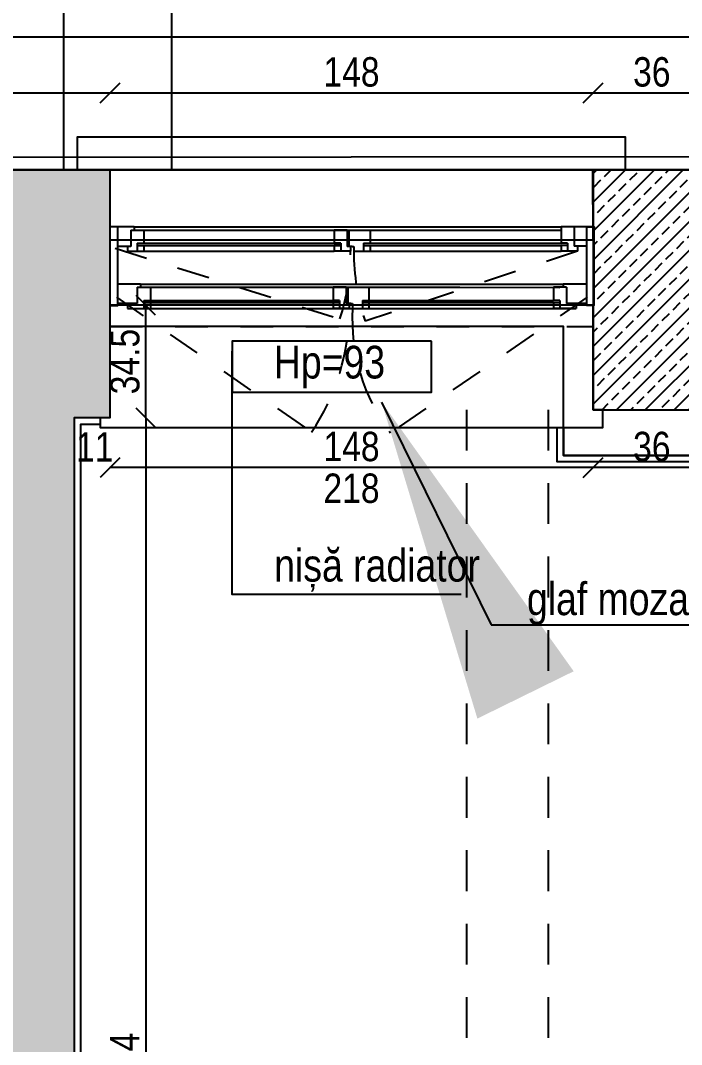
# Model space of a CAD drawing. Header units: metres. Extents: x 493 to 630, y -132 to -15.
# Drawn here: x 547.991 to 550.016, y -82.07 to -78.932 of the extents above; entities that cross this region are included whole.
import ezdxf
from ezdxf import colors
from ezdxf.entities.mleader import LeaderData, LeaderLine
from ezdxf.math import Vec2, Vec3

# ---------------------------------------------------------------- set-up
doc = ezdxf.new("R2010")
doc.units = ezdxf.units.M
doc.header["$MEASUREMENT"] = 0
doc.header["$PDMODE"] = 3
doc.linetypes.add('HIDDEN', pattern=[0.375, 0.25, -0.125])
doc.linetypes.add('HIDDEN2', pattern=[0.1875, 0.125, -0.0625])
for name, color, linetype in [('a_caramida', 2, 'Continuous'), ('a_cote_100', 9, 'Continuous'), ('a_cote_50', 9, 'Continuous'), ('a_cote_500', 9, 'Continuous'), ('a_grinzi', 253, 'HIDDEN'), ('a_pereti_hasuri', 253, 'Continuous'), ('a_punctat', 40, 'HIDDEN2'), ('a_scari', 3, 'Continuous'), ('a_tamplarie_ferestre', 6, 'Continuous'), ('a_tamplarie_usi', 6, 'Continuous'), ('a_text', 7, 'Continuous'), ('a_vederi', 74, 'Continuous'), ('a_vederi subtiri', 124, 'Continuous'), ('sticla', 140, 'Continuous')]:
    doc.layers.add(name, color=color, linetype=linetype)
doc.layers.add('a_suprafete', color=7, linetype='Continuous', plot=False)
doc.styles.get("Standard").update_dxf_attribs({"font": 'ARIALN.TTF'})
doc.dimstyles.new('50 cote', dxfattribs={"dimtxt": 0.09, "dimasz": 0.06, "dimexe": 0, "dimexo": 0, "dimgap": 0.018, "dimtad": 1, "dimdec": 1, "dimlfac": 100, "dimrnd": 0.5, "dimdsep": 46, "dimtxsty": 'Standard', "dimblk": 'OBLIQUE', "dimcen": 0.00045, "dimclrd": 256, "dimclrt": 4, "dimadec": 1, "dimazin": 0, "dimtfac": 1, "dimtdec": 1, "dimtix": 1, "dimtofl": 0, "dimtmove": 0, "dimatfit": 3, "dimldrblk": 'OBLIQUE', "dimfxl": 0, "dimtolj": 1, "dimtzin": 0, "dimarcsym": 0})
pattern_1 = [(45, (-4876.954644, 8292.469365), (-0.04419417382, 0.04419417382), []), (45, (-4876.91045, 8292.469365), (-0.04419417382, 0.04419417382), [0.03125, -0.015625])]

# ---------------------------------------------------------------- blocks, each defined once
blk = doc.blocks.new('_Oblique')
at = {"color": 0, "linetype": 'ByBlock', "lineweight": -2}
blk.add_line((-0.5, -0.5), (0.5, 0.5), dxfattribs=at)
blk = doc.blocks.new('*D52')
at = {"layer": 'a_cote_100', "lineweight": -2, "ltscale": 30}
blk.add_line((548.3751, -80.1496), (548.3751, -84.0896), dxfattribs=at)
at = {"layer": 'Defpoints', "color": 0, "ltscale": 30}
for p in [(548.1553, -80.1496), (548.1553, -84.0896), (548.3751, -84.0896)]:
    blk.add_point(p, dxfattribs=at)
at = {"layer": 'a_cote_100', "lineweight": -2, "ltscale": 30, "xscale": 0.06, "yscale": 0.06, "zscale": 0.06}
for p, rotation in [((548.3751, -80.1496), 90), ((548.3751, -84.0896), 270)]:
    blk.add_blockref('_Oblique', p, dxfattribs=dict(at, rotation=rotation))
at = {"layer": 'a_cote_100', "color": 4, "ltscale": 30, "insert": (548.3111, -82.1196), "char_height": 0.09, "attachment_point": 5, "rotation": 90}
blk.add_mtext('\\A1;394', dxfattribs=at)
blk = doc.blocks.new('*D53')
at = {"layer": 'a_cote_100', "lineweight": -2, "ltscale": 30}
blk.add_line((548.3751, -80.1496), (548.3751, -79.8046), dxfattribs=at)
at = {"layer": 'Defpoints', "color": 0, "ltscale": 30}
for p in [(548.2653, -79.8046), (548.3751, -79.8046), (548.2653, -80.1496)]:
    blk.add_point(p, dxfattribs=at)
at = {"layer": 'a_cote_100', "lineweight": -2, "ltscale": 30, "xscale": 0.06, "yscale": 0.06, "zscale": 0.06}
for p, rotation in [((548.3751, -79.8046), 90), ((548.3751, -80.1496), 270)]:
    blk.add_blockref('_Oblique', p, dxfattribs=dict(at, rotation=rotation))
at = {"layer": 'a_cote_100', "color": 4, "ltscale": 30, "insert": (548.3111, -79.9771), "char_height": 0.09, "attachment_point": 5, "rotation": 90}
blk.add_mtext('\\A1;34.5', dxfattribs=at)
blk = doc.blocks.new('*D101')
at = {"layer": 'a_cote_100', "lineweight": -2, "ltscale": 30}
blk.add_line((550.1053, -80.3019), (549.7453, -80.3019), dxfattribs=at)
at = {"layer": 'Defpoints', "color": 0, "ltscale": 30}
for p in [(549.7453, -80.135), (550.1053, -80.135), (549.7453, -80.3019)]:
    blk.add_point(p, dxfattribs=at)
at = {"layer": 'a_cote_100', "lineweight": -2, "ltscale": 30, "xscale": 0.06, "yscale": 0.06, "zscale": 0.06, "rotation": 180}
blk.add_blockref('_Oblique', (549.7453, -80.3019), dxfattribs=at)
at = {"layer": 'a_cote_100', "lineweight": -2, "ltscale": 30, "xscale": 0.06, "yscale": 0.06, "zscale": 0.06}
blk.add_blockref('_Oblique', (550.1053, -80.3019), dxfattribs=at)
at = {"layer": 'a_cote_100', "color": 4, "ltscale": 30, "insert": (549.9253, -80.2379), "char_height": 0.09, "attachment_point": 5}
blk.add_mtext('\\A1;36', dxfattribs=at)
blk = doc.blocks.new('*D102')
at = {"layer": 'a_cote_100', "lineweight": -2, "ltscale": 30}
blk.add_line((549.7453, -80.3019), (548.2653, -80.3019), dxfattribs=at)
at = {"layer": 'Defpoints', "color": 0, "ltscale": 30}
for p in [(548.2653, -80.135), (549.7453, -80.135), (548.2653, -80.3019)]:
    blk.add_point(p, dxfattribs=at)
at = {"layer": 'a_cote_100', "lineweight": -2, "ltscale": 30, "xscale": 0.06, "yscale": 0.06, "zscale": 0.06, "rotation": 180}
blk.add_blockref('_Oblique', (548.2653, -80.3019), dxfattribs=at)
at = {"layer": 'a_cote_100', "lineweight": -2, "ltscale": 30, "xscale": 0.06, "yscale": 0.06, "zscale": 0.06}
blk.add_blockref('_Oblique', (549.7453, -80.3019), dxfattribs=at)
at = {"layer": 'a_cote_100', "color": 4, "ltscale": 30, "char_height": 0.09, "attachment_point": 5}
for s, insert in [('\\A1;148', (549.0053, -80.2379)), ('\\A1;218', (549.0053, -80.3658))]:
    blk.add_mtext(s, dxfattribs=dict(at, insert=insert))
blk = doc.blocks.new('*D103')
at = {"layer": 'Defpoints', "color": 0, "ltscale": 30}
for p in [(548.1636, -80.16), (548.2736, -80.135), (548.1636, -80.3019)]:
    blk.add_point(p, dxfattribs=at)
at = {"layer": 'a_cote_100', "color": 4, "ltscale": 30, "insert": (548.2186, -80.2387), "char_height": 0.09, "attachment_point": 5}
blk.add_mtext('\\A1;11', dxfattribs=at)
blk = doc.blocks.new('tampalrie subsol')
at = {"layer": 'a_punctat', "ltscale": 0.3}
for p, q in [((548.2815, -79.63), (548.9701, -79.8465)), ((549.6973, -79.6389), (549.0468, -79.8538)), ((548.2851, -79.78), (548.8831, -80.1937)), ((549.7273, -79.78), (549.1245, -80.1958))]:
    blk.add_line(p, q, dxfattribs=at)
for centre, radius, start, end in [((548.319, -79.6393), 0.6832, 342.3399, 360), ((549.6973, -79.6389), 0.685, 180.0324, 198.2795), ((548.319, -79.8146), 0.6796, 326.1032, 360), ((549.5845, -79.8478), 0.5769, 176.7039, 217.1085)]:
    blk.add_arc(centre, radius, start, end, dxfattribs=at)
at = {"layer": 'a_tamplarie_usi'}
for p, q in [((548.339, -79.5646), (548.289, -79.5646)), ((548.339, -79.5643), (548.339, -79.5743)), ((549.6873, -79.5646), (549.6473, -79.5646)), ((549.6473, -79.5646), (549.6473, -79.6143)), ((549.7254, -79.5646), (549.6873, -79.5646)), ((549.6873, -79.5646), (549.6873, -79.6239)), ((548.329, -79.5743), (548.329, -79.6243)), ((548.329, -79.5743), (548.369, -79.5743)), ((548.369, -79.5743), (548.369, -79.6143)), ((548.9923, -79.5743), (548.9523, -79.5743)), ((548.9523, -79.5743), (548.9523, -79.6143)), ((548.9923, -79.5743), (548.9923, -79.6243)), ((548.9973, -79.5743), (549.0623, -79.5743)), ((548.9973, -79.5743), (548.9973, -79.6243)), ((549.0623, -79.5743), (549.0623, -79.6143)), ((548.329, -79.6243), (548.289, -79.6243)), ((548.319, -79.6243), (548.319, -79.6393)), ((548.349, -79.6143), (548.349, -79.6393)), ((548.349, -79.6143), (548.369, -79.6143)), ((548.349, -79.6213), (548.369, -79.6213)), ((548.369, -79.6213), (548.369, -79.6393)), ((548.9723, -79.6143), (548.9523, -79.6143)), ((548.9723, -79.6213), (548.9523, -79.6213)), ((548.9523, -79.6213), (548.9523, -79.6393)), ((548.9723, -79.6143), (548.9723, -79.6393)), ((549.0073, -79.6243), (548.9923, -79.6243)), ((549.0023, -79.6243), (549.0023, -79.6393)), ((549.0073, -79.6243), (549.0123, -79.6243)), ((549.0123, -79.6243), (549.0123, -79.6393)), ((549.0423, -79.6143), (549.0423, -79.6393)), ((549.0423, -79.6143), (549.0623, -79.6143)), ((549.0423, -79.6213), (549.0623, -79.6213)), ((549.0623, -79.6213), (549.0623, -79.6393)), ((549.6673, -79.6143), (549.6473, -79.6143)), ((549.6473, -79.6209), (549.6473, -79.6389)), ((549.6673, -79.6213), (549.6473, -79.6213)), ((549.6673, -79.6139), (549.6673, -79.6389)), ((549.7254, -79.6239), (549.6873, -79.6239)), ((549.6973, -79.6239), (549.6973, -79.6389)), ((548.319, -79.6393), (548.369, -79.6393)), ((549.0023, -79.6393), (548.9523, -79.6393)), ((549.0123, -79.6393), (549.0623, -79.6393)), ((549.6973, -79.6389), (549.6473, -79.6389)), ((548.359, -79.7396), (548.289, -79.7396)), ((548.349, -79.7496), (548.349, -79.7996)), ((548.349, -79.7496), (548.389, -79.7496)), ((548.359, -79.7396), (548.359, -79.7496)), ((548.389, -79.7496), (548.389, -79.7896)), ((548.9886, -79.7496), (548.9486, -79.7496)), ((548.9486, -79.7496), (548.9486, -79.7896)), ((548.9886, -79.7496), (548.9886, -79.7996)), ((548.9936, -79.7496), (549.0586, -79.7496)), ((548.9936, -79.7496), (548.9936, -79.7996)), ((549.0586, -79.7496), (549.0586, -79.7896)), ((549.6637, -79.7496), (549.6237, -79.7496)), ((549.6237, -79.7496), (549.6237, -79.79)), ((549.7254, -79.7396), (549.6537, -79.7396)), ((549.6537, -79.7396), (549.6537, -79.7496)), ((549.6637, -79.7496), (549.6637, -79.7996)), ((548.349, -79.7996), (548.289, -79.7996)), ((548.319, -79.7996), (548.319, -79.8146)), ((548.319, -79.8146), (548.389, -79.8146)), ((548.369, -79.7896), (548.369, -79.8146)), ((548.369, -79.7896), (548.389, -79.7896)), ((548.369, -79.7966), (548.389, -79.7966)), ((548.389, -79.7966), (548.389, -79.8146)), ((548.9686, -79.7896), (548.9486, -79.7896)), ((548.9686, -79.7966), (548.9486, -79.7966)), ((548.9486, -79.7966), (548.9486, -79.8146)), ((548.9986, -79.8146), (548.9486, -79.8146)), ((548.9686, -79.7896), (548.9686, -79.8146)), ((549.0036, -79.7996), (548.9886, -79.7996)), ((548.9986, -79.7996), (548.9986, -79.8146)), ((549.0036, -79.7996), (549.0086, -79.7996)), ((549.0086, -79.7996), (549.0086, -79.8146)), ((549.0086, -79.8146), (549.0586, -79.8146)), ((549.0386, -79.7896), (549.0386, -79.8146)), ((549.0386, -79.7896), (549.0586, -79.7896)), ((549.0386, -79.7966), (549.0586, -79.7966)), ((549.0586, -79.7966), (549.0586, -79.8146)), ((549.6437, -79.79), (549.6237, -79.79)), ((549.6437, -79.797), (549.6237, -79.797)), ((549.6237, -79.797), (549.6237, -79.8146)), ((549.6937, -79.8146), (549.6237, -79.8146)), ((549.6437, -79.79), (549.6437, -79.8146)), ((549.7254, -79.7996), (549.6637, -79.7996)), ((549.6937, -79.7996), (549.6937, -79.8146))]:
    blk.add_line(p, q, dxfattribs=at)
for points in [[(548.289, -79.5646), (548.2652, -79.5646), (548.2652, -79.805), (548.289, -79.805)], [(549.7492, -79.5646), (549.7254, -79.5646), (549.7254, -79.8046), (549.7492, -79.8046)]]:
    blk.add_lwpolyline(points, close=True, dxfattribs=at)
for points in [[(549.7273, -79.5646), (549.7492, -79.5646), (549.7492, -79.5702)], [(549.7368, -79.5657), (549.7368, -79.5656)], [(549.7473, -79.8046), (549.7254, -79.8046)], [(549.7437, -79.8046), (549.7437, -79.8046)]]:
    blk.add_lwpolyline(points, dxfattribs=at)
at = {"layer": 'a_vederi subtiri'}
for p, q in [((548.369, -79.6393), (548.9523, -79.6393)), ((549.0623, -79.6389), (549.6473, -79.6389)), ((548.3815, -79.8146), (549.6937, -79.8146))]:
    blk.add_line(p, q, dxfattribs=at)
for points in [[(548.339, -79.5646), (549.3396, -79.5646), (549.6473, -79.5646)], [(548.3651, -79.5743), (549.3397, -79.5743), (549.6473, -79.5743)], [(548.359, -79.7396), (549.3374, -79.7396), (549.6537, -79.74)], [(548.389, -79.7496), (549.3375, -79.7496), (549.6437, -79.75)]]:
    blk.add_lwpolyline(points, dxfattribs=at)
at = {"layer": 'sticla'}
for p, q in [((548.369, -79.6143), (548.9723, -79.6143)), ((548.369, -79.6213), (548.9723, -79.6213)), ((549.0423, -79.6143), (549.6473, -79.6143)), ((549.0423, -79.6213), (549.6473, -79.6213)), ((548.389, -79.7896), (548.9686, -79.7896)), ((548.389, -79.7966), (548.9686, -79.7966)), ((549.0386, -79.7896), (549.6237, -79.7896)), ((549.0386, -79.7966), (549.6437, -79.7966))]:
    blk.add_line(p, q, dxfattribs=at)
blk = doc.blocks.new('*D1156')
at = {"layer": 'a_cote_50', "lineweight": -2, "ltscale": 0.3}
blk.add_line((-9.8123, -53.4339), (-8.802, -53.4339), dxfattribs=at)
at = {"layer": 'Defpoints', "color": 0, "ltscale": 0.3}
for p in [(-8.802, -53.4339), (-9.8123, -53.6694), (-8.802, -53.6685)]:
    blk.add_point(p, dxfattribs=at)
at = {"layer": 'a_cote_50', "lineweight": -2, "ltscale": 0.3, "xscale": 0.06, "yscale": 0.06, "zscale": 0.06}
for p, rotation in [((-9.8123, -53.4339), 179.9999999999994), ((-8.802, -53.4339), 359.9999999999994)]:
    blk.add_blockref('_Oblique', p, dxfattribs=dict(at, rotation=rotation))
at = {"layer": 'a_cote_50', "color": 4, "ltscale": 0.3, "insert": (-9.3071, -53.37), "char_height": 0.09, "attachment_point": 5}
blk.add_mtext('\\A1;101', dxfattribs=at)
blk = doc.blocks.new('*D1157')
at = {"layer": 'a_cote_50', "lineweight": -2, "ltscale": 0.3}
blk.add_line((-8.802, -53.4339), (-7.3218, -53.4339), dxfattribs=at)
at = {"layer": 'Defpoints', "color": 0, "ltscale": 0.3}
for p in [(-7.3218, -53.4339), (-8.802, -53.6685), (-7.3218, -53.6694)]:
    blk.add_point(p, dxfattribs=at)
at = {"layer": 'a_cote_50', "lineweight": -2, "ltscale": 0.3, "xscale": 0.06, "yscale": 0.06, "zscale": 0.06}
for p, rotation in [((-8.802, -53.4339), 179.9999999999994), ((-7.3218, -53.4339), 359.9999999999994)]:
    blk.add_blockref('_Oblique', p, dxfattribs=dict(at, rotation=rotation))
at = {"layer": 'a_cote_50', "color": 4, "ltscale": 0.3, "insert": (-8.0619, -53.37), "char_height": 0.09, "attachment_point": 5}
blk.add_mtext('\\A1;148', dxfattribs=at)
blk = doc.blocks.new('*D1158')
at = {"layer": 'a_cote_50', "lineweight": -2, "ltscale": 0.3}
blk.add_line((-7.3218, -53.4339), (-6.9618, -53.4339), dxfattribs=at)
at = {"layer": 'Defpoints', "color": 0, "ltscale": 0.3}
for p in [(-6.9618, -53.4339), (-7.3218, -53.6694), (-6.9618, -53.6694)]:
    blk.add_point(p, dxfattribs=at)
at = {"layer": 'a_cote_50', "lineweight": -2, "ltscale": 0.3, "xscale": 0.06, "yscale": 0.06, "zscale": 0.06}
for p, rotation in [((-7.3218, -53.4339), 179.9999999999994), ((-6.9618, -53.4339), 359.9999999999994)]:
    blk.add_blockref('_Oblique', p, dxfattribs=dict(at, rotation=rotation))
at = {"layer": 'a_cote_50', "color": 4, "ltscale": 0.3, "insert": (-7.1418, -53.37), "char_height": 0.09, "attachment_point": 5}
blk.add_mtext('\\A1;36', dxfattribs=at)
blk = doc.blocks.new('*D1162')
at = {"layer": 'a_cote_50', "lineweight": -2, "ltscale": 0.3}
blk.add_line((-52.8521, -53.2624), (-3.2821, -53.2624), dxfattribs=at)
at = {"layer": 'Defpoints', "color": 0, "ltscale": 0.3}
for p in [(-3.2821, -53.2624), (-52.8521, -53.6694), (-3.2821, -53.6694)]:
    blk.add_point(p, dxfattribs=at)
at = {"layer": 'a_cote_50', "lineweight": -2, "ltscale": 0.3, "xscale": 0.06, "yscale": 0.06, "zscale": 0.06, "rotation": 180}
blk.add_blockref('_Oblique', (-52.8521, -53.2624), dxfattribs=at)
at = {"layer": 'a_cote_50', "lineweight": -2, "ltscale": 0.3, "xscale": 0.06, "yscale": 0.06, "zscale": 0.06}
blk.add_blockref('_Oblique', (-3.2821, -53.2624), dxfattribs=at)
at = {"layer": 'a_cote_50', "color": 4, "ltscale": 0.3, "insert": (-28.0671, -53.1984), "char_height": 0.09, "attachment_point": 5}
blk.add_mtext('\\A1;4957', dxfattribs=at)
blk = doc.blocks.new('COTE EXY')
at = {"layer": 'a_cote_50', "ltscale": 0.3}
dim = blk.add_linear_dim(base=(-3.2821, -53.2624), p1=(-52.8521, -53.6694), p2=(-3.2821, -53.6694), dimstyle='50 cote', dxfattribs=at)
dim.commit()
dim.dimension.update_dxf_attribs({"geometry": '*D1162', "text_midpoint": (-28.0671, -53.1984)})
for base, p1, p2, picture, middle in [((-8.802, -53.4339), (-9.8123, -53.6694), (-8.802, -53.6685), '*D1156', (-9.3071, -53.37)), ((-7.3218, -53.4339), (-8.802, -53.6685), (-7.3218, -53.6694), '*D1157', (-8.0619, -53.37)), ((-6.9618, -53.4339), (-7.3218, -53.6694), (-6.9618, -53.6694), '*D1158', (-7.1418, -53.37))]:
    dim = blk.add_linear_dim(base=base, p1=p1, p2=p2, angle=180, dimstyle='50 cote', override={"dimtmove": 1}, dxfattribs=at)
    dim.commit()
    dim.dimension.update_dxf_attribs({"geometry": picture, "text_midpoint": middle})

msp = doc.modelspace()

# ---------------------------------------------------------------- hatches: boundary and pattern name
at = {"layer": 'a_pereti_hasuri', "ltscale": 0.3}
h = msp.add_hatch(dxfattribs=at)
h.set_pattern_fill('ANSI33', color=256, scale=0.25, style=0)
h.set_pattern_definition(pattern_1)
h.paths.add_polyline_path([(542.7648, -80.1396), (542.7648, -79.3896), (541.2448, -79.3896), (541.2448, -80.1396)])
h.paths.add_polyline_path([(545.7748, -80.1396), (545.7748, -79.3896), (544.2448, -79.3896), (544.2448, -80.1396)], flags=17)
h.paths.add_polyline_path([(543.4248, -84.3196), (543.4248, -84.0896), (547.8448, -84.0896), (547.8448, -80.1396), (547.2548, -80.1396), (547.2548, -79.3896), (548.2651, -79.3896), (548.2653, -80.1496), (548.1553, -80.1496), (548.1553, -84.0896), (549.0053, -84.0896), (549.0053, -84.5771), (548.2353, -84.5771), (548.2353, -84.7196), (547.4833, -84.7196), (547.4833, -84.3296), (545.0833, -84.3296), (545.0833, -84.5896), (544.6033, -84.5896), (544.6033, -84.3196)])
h = msp.add_hatch(dxfattribs=at)
h.set_pattern_fill('ANSI33', color=256, scale=0.25, style=0)
h.set_pattern_definition(pattern_1)
h.paths.add_polyline_path([(549.7453, -79.3896), (549.7453, -80.1246), (550.1053, -80.1246), (550.1053, -79.3896)])
h.paths.add_polyline_path([(552.2551, -79.3896), (551.9651, -79.3896), (551.9651, -80.1246), (552.2551, -80.1246), (552.3053, -80.1246), (552.3053, -79.3896)])

# ---------------------------------------------------------------- linework, layer by layer
at = {"layer": 'a_caramida', "ltscale": 0.3}
for points in [[(543.4248, -84.3196), (543.4248, -84.0896), (547.8448, -84.0896), (547.8448, -80.1396), (547.2548, -80.1396), (547.2548, -79.3896), (548.2651, -79.3896), (548.2651, -79.3896), (548.2653, -80.1496), (548.1553, -80.1496), (548.1553, -84.0896), (549.0053, -84.0896), (549.0053, -84.5771), (548.2353, -84.5771), (548.2353, -84.7196), (547.4833, -84.7196), (547.4833, -84.3296), (545.0833, -84.3296), (545.0833, -84.5896), (544.6033, -84.5896), (544.6033, -84.3196)], [(549.7453, -79.3896), (549.7453, -80.1246), (550.1053, -80.1246), (550.1053, -79.3896)]]:
    msp.add_lwpolyline(points, close=True, dxfattribs=at)
at = {"layer": 'a_cote_50', "ltscale": 0.3}
for points in [[(504.215, -79.3896), (553.7851, -79.3896), (553.7851, -72.7776), (553.5851, -72.7776), (553.5851, -64.0296), (552.4276, -64.0296), (552.4276, -58.3506), (560.1351, -58.3506), (560.1351, -51.3166), (557.296, -51.3164), (557.2625, -41.0914)], [(506.1203, -92.7946), (504.215, -79.3896), (553.7849, -79.3453)]]:
    msp.add_lwpolyline(points, dxfattribs=at)
at = {"layer": 'a_cote_50', "color": 242, "ltscale": 0.3}
msp.add_lwpolyline([(568.7453, -92.7946), (568.7453, -83.0646), (553.7853, -83.0646), (553.785, -79.3896), (504.215, -79.3896), (506.1203, -92.7946)], close=True, dxfattribs=at)
at = {"layer": 'a_cote_500', "ltscale": 0.3}
msp.add_lwpolyline([(549.3417, -80.691), (548.6396, -80.691), (548.6396, -79.9456)], dxfattribs=at)
at = {"layer": 'a_grinzi', "ltscale": 0.5}
for points in [[(549.358, -80.1246), (549.358, -84.0896)], [(549.608, -80.1246), (549.608, -84.0896)]]:
    msp.add_lwpolyline(points, dxfattribs=at)
at = {"layer": 'a_punctat', "ltscale": 0.6}
msp.add_lwpolyline([(548.2654, -79.8696), (548.2654, -79.8696), (549.7453, -79.8696)], dxfattribs=at)
at = {"layer": 'a_scari', "ltscale": 0.3}
for points in [[(548.1228, -76.0116), (548.1228, -79.3896)], [(548.4551, -79.3896), (548.4551, -76.0116), (548.4551, -76.0116)]]:
    msp.add_lwpolyline(points, dxfattribs=at)
at = {"layer": 'a_suprafete', "ltscale": 0.3}
msp.add_lwpolyline([(553.7853, -79.8446), (552.3054, -79.8446), (552.3054, -80.1246), (551.9651, -80.1246), (551.9651, -79.8046), (550.1053, -79.8046), (550.1053, -80.2646), (549.6551, -80.2646), (549.6551, -79.8696), (548.2653, -79.8696), (548.2653, -80.1496), (548.1553, -80.1496), (548.1553, -84.0896), (549.0053, -84.0896), (549.0053, -84.2671), (553.0553, -84.2671), (553.0553, -84.0896), (553.7853, -84.0896), (553.7853, -82.3896), (553.8353, -82.3896), (553.8353, -82.1846), (553.7653, -82.1846), (553.7653, -80.3846), (553.7853, -80.3846)], close=True, dxfattribs=at)
at = {"layer": 'a_text'}
msp.add_lwpolyline([(549.2502, -79.915), (548.6396, -79.915), (548.6396, -80.0709), (549.2502, -80.0709)], close=True, dxfattribs=at)
at = {"layer": 'a_vederi', "ltscale": 0.3}
msp.add_lwpolyline([(549.7453, -79.6046), (549.7451, -79.3896), (549.8451, -79.3896), (549.8451, -79.2896), (548.2651, -79.2896), (548.1651, -79.2896), (548.1651, -79.3896), (548.2651, -79.3896), (548.2653, -79.6046)], close=True, dxfattribs=at)
for points in [[(548.2653, -79.8046), (548.2653, -80.1496), (548.2353, -80.1496), (548.2353, -80.1796), (549.7753, -80.1796), (549.7753, -80.1796), (549.7753, -80.1246), (549.7453, -80.1246), (549.7453, -79.8046), (548.2653, -79.8046), (548.2654, -79.8046)], [(549.6551, -80.1796), (549.6551, -80.2646), (550.1051, -80.2646), (550.1053, -80.1246)]]:
    msp.add_lwpolyline(points, dxfattribs=at)
at = {"layer": 'a_vederi subtiri', "ltscale": 0.3}
for points in [[(550.1253, -79.8046), (550.1253, -80.2846), (549.6351, -80.2846), (549.6351, -80.1796)], [(548.2353, -80.1696), (548.1753, -80.1696), (548.1753, -84.0696), (549.0253, -84.0696), (549.0253, -84.2671)]]:
    msp.add_lwpolyline(points, dxfattribs=at)

# ---------------------------------------------------------------- block references
at = {"layer": 'a_cote_50'}
msp.add_blockref('COTE EXY', (557.0671, -25.7202), dxfattribs=at)
at = {"layer": 'a_tamplarie_ferestre'}
msp.add_blockref('tampalrie subsol', (0, 0), dxfattribs=at)

# ---------------------------------------------------------------- texts
at = {"layer": 'a_text', "char_height": 0.1, "width": 1.87247}
for s, insert, attachment_point in [('\\A1;Hp=93', (549.1082, -80.059), 9), ('\\A1;nișă radiator', (548.7684, -80.682), 7)]:
    msp.add_mtext(s, dxfattribs=dict(at, insert=insert, attachment_point=attachment_point))

# ---------------------------------------------------------------- dimensions: what is measured, and where the dimension line sits
at = {"layer": 'a_cote_100', "ltscale": 30}
for base, p1, p2, angle, picture, middle in [((548.3751, -79.8046), (548.2653, -80.1496), (548.2653, -79.8046), 270, '*D53', (548.3111, -79.9771)), ((548.3751, -84.0896), (548.1553, -80.1496), (548.1553, -84.0896), 270, '*D52', (548.3111, -82.1196)), ((548.1636, -80.3019), (548.2736, -80.135), (548.1636, -80.16), 180, '*D103', (548.2186, -80.2387)), ((549.7453, -80.3019), (550.1053, -80.135), (549.7453, -80.135), 180, '*D101', (549.9253, -80.2379))]:
    dim = msp.add_linear_dim(base=base, p1=p1, p2=p2, angle=angle, dimstyle='50 cote', dxfattribs=at)
    dim.commit()
    dim.dimension.update_dxf_attribs({"geometry": picture, "text_midpoint": middle})
dim = msp.add_linear_dim(base=(548.2653, -80.3019), p1=(549.7453, -80.135), p2=(548.2653, -80.135), angle=180, text='<>\\X218', dimstyle='50 cote', dxfattribs=at)
dim.commit()
dim.dimension.update_dxf_attribs({"geometry": '*D102', "text_midpoint": (549.0053, -80.3019)})

# ---------------------------------------------------------------- leaders
ml = msp.add_multileader_mtext('Standard')
ml.set_content('glaf mozaic', color=256)
ml.set_leader_properties()
ml.build(insert=Vec2(0, 0))
ml.multileader.update_dxf_attribs({"text_left_attachment_type": 6, "text_right_attachment_type": 6, "dogleg_length": 0.1, "arrow_head_size": 0})
ctx = ml.context
ctx.base_point, ctx.char_height, ctx.arrow_head_size, ctx.landing_gap_size, ctx.plane_origin = Vec3(549.5328, -80.7834), 0.1, 0, 0.01, Vec3(549.404, -80.101)
ctx.left_attachment, ctx.right_attachment = 6, 6
notes = []
notes.append((ctx, [(0, (1, 1, 0), (549.4328, -80.7834), (1, 0), 0.1, [(0, [(549.0975, -80.101)], 0, [])])]))
ctx.mtext.insert, ctx.mtext.flow_direction = Vec3(549.5428, -80.654), 5
for ctx, leaders in notes:
    for number, flags, end, landing, length, lines in leaders:
        leader = LeaderData()
        leader.index, (leader.has_last_leader_line, leader.has_dogleg_vector, leader.attachment_direction) = number, flags
        leader.last_leader_point, leader.dogleg_vector, leader.dogleg_length = Vec3(end), Vec3(landing), length
        for number, points, colour, breaks in lines:
            line = LeaderLine()
            line.index, line.vertices, line.color, line.breaks = number, Vec3.list(points), colors.encode_raw_color(colour), breaks
            leader.lines.append(line)
        ctx.leaders.append(leader)

doc.saveas('drawing.dxf')
